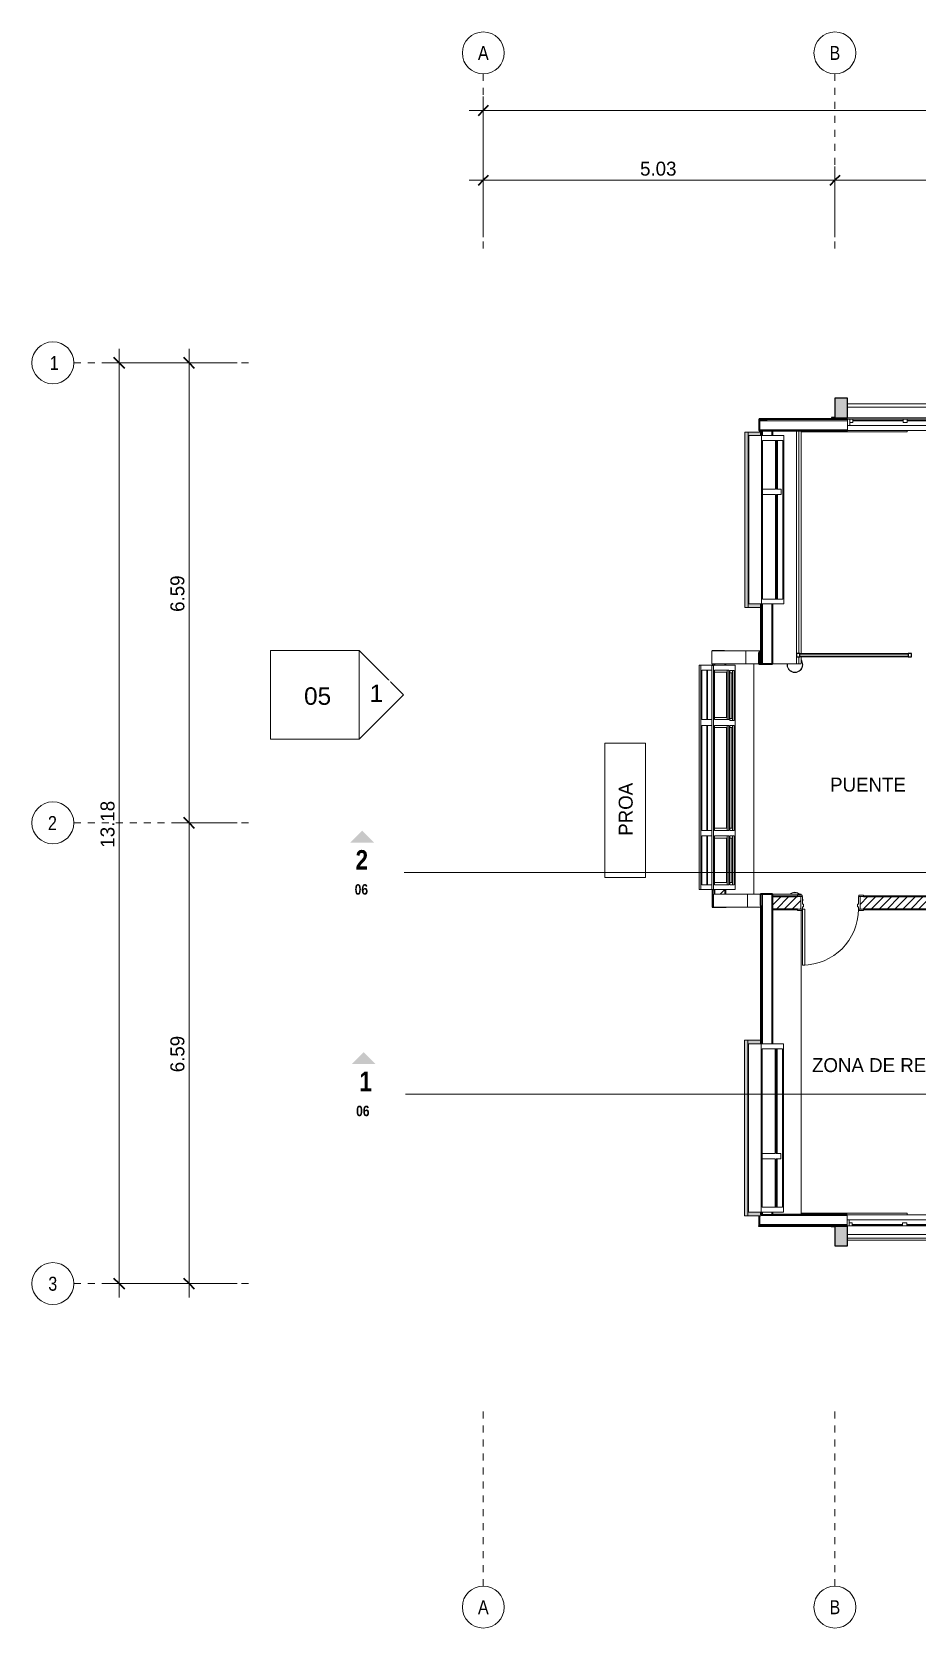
# Model space of a CAD drawing. Header units: metres. Extents: x -3 to 175, y -5 to 18.
# Drawn here: x 138.47 to 151.13, y -4.88 to 17.96 of the extents above; entities that cross this region are included whole.
import ezdxf

# ---------------------------------------------------------------- set-up
doc = ezdxf.new("R2010")
doc.units = ezdxf.units.M
doc.linetypes.add('Grid Line', pattern=[0.022225, 0.0127, -0.003175, 0.003175, -0.003175])
for name, color, linetype, lineweight in [('A-ANNO-DIMS', 7, 'Continuous', 9), ('A-ANNO-DIMS-100', 7, 'Continuous', 9), ('A-DOOR', 7, 'Continuous', 9), ('A-DOOR-FRAM', 7, 'Continuous', 18), ('A-FLOR-HRAL', 7, 'Continuous', 9), ('A-GENM', 7, 'Continuous', 9), ('A-GLAZ', 7, 'Continuous', 9), ('A-GLAZ-CURT', 7, 'Continuous', 9), ('A-GLAZ-CWMG', 7, 'Continuous', 9), ('A-WALL', 7, 'Continuous', 9), ('A-WALL-PATT', 7, 'Continuous', 35), ('G-ANNO-SYMB', 7, 'Continuous', 9), ('G-ANNO-TEXT', 7, 'Continuous', 9), ('I-WALL', 7, 'Continuous', 9), ('S-COLS', 7, 'Continuous', 9), ('S-GRID', 7, 'Continuous', 9), ('S-GRID-IDEN', 7, 'Continuous', 9)]:
    doc.layers.add(name, color=color, linetype=linetype, lineweight=lineweight)
doc.styles.add('Arial', font='arial.ttf', dxfattribs={"height": 0.25})
doc.styles.add('Century Gothic_1', font='GOTHIC.TTF', dxfattribs={"height": 0.2})
doc.styles.add('Manrope', font='Manrope-Regular.ttf', dxfattribs={"height": 0.2})
doc.styles.add('Saira Condensed', font='SairaCondensed-Regular.ttf', dxfattribs={"height": 0.2})
doc.styles.add('Saira Condensed_B', font='', dxfattribs={"height": 0.15})
doc.styles.add('Saira Condensed_B_1', font='', dxfattribs={"height": 0.28})
doc.styles.get('Saira Condensed_B').set_extended_font_data('Saira Condensed', bold=True)
doc.styles.get('Saira Condensed_B_1').set_extended_font_data('Saira Condensed', bold=True)
doc.dimstyles.new('FCA_N_Cotas_E100', dxfattribs={"dimscale": 0.3048, "dimtxt": 0.208834, "dimasz": 0.492126, "dimexe": 0.656168, "dimexo": 0.656168, "dimgap": 0.032808, "dimtad": 1, "dimrnd": 0.01, "dimzin": 0, "dimdsep": 46, "dimtxsty": 'Century Gothic_1', "dimblk1": 'OBLIQUE', "dimblk2": 'OBLIQUE', "dimsah": 1, "dimcen": 0.09, "dimdle": 0.656168, "dimazin": 2, "dimtfac": 1, "dimtdec": 4, "dimtix": 1, "dimtmove": 0, "dimatfit": 3, "dimfxl": 1, "dimtvp": 1, "dimtolj": 1, "dimtzin": 0, "dimarcsym": 2})
pattern_1 = [(45, (150.84138, 0), (-0.1697056, 0.1697056), [])]

# ---------------------------------------------------------------- blocks, each defined once
blk = doc.blocks.new('M_Corniza Generica - Blanco-2485554-N-Hab-02')
at = {"layer": 'A-GENM', "true_color": 0xc0c0c0}
blk.add_hatch(color=9, dxfattribs=at).paths.add_polyline_path([(-1.968, 12.258), (-1.968, 12.418), (-1.973, 12.418), (-1.973, 12.258)])
at = {"layer": 'A-GENM', "lineweight": 25}
for p, q in [((-1.968, 12.418), (-1.973, 12.418)), ((-1.973, 12.418), (-1.973, 12.258)), ((-1.968, 12.258), (-1.968, 12.418)), ((-1.973, 12.258), (-1.968, 12.258))]:
    blk.add_line(p, q, dxfattribs=at)
at = {"layer": 'A-GENM'}
blk.add_line((-1.941, 12.258), (-1.968, 12.258), dxfattribs=at)
blk = doc.blocks.new('M_Corniza Generica - Blanco-2485529-N-Hab-02')
at = {"layer": 'A-GENM', "true_color": 0xc0c0c0}
blk.add_hatch(color=9, dxfattribs=at).paths.add_polyline_path([(-1.85, 12.418), (-1.85, 12.423), (-1.973, 12.423), (-1.973, 12.418)])
at = {"layer": 'A-GENM', "lineweight": 25}
for p, q in [((-1.973, 12.423), (-1.973, 12.418)), ((-1.85, 12.423), (-1.973, 12.423)), ((-1.973, 12.418), (-1.85, 12.418)), ((-1.85, 12.418), (-1.85, 12.423))]:
    blk.add_line(p, q, dxfattribs=at)
at = {"layer": 'A-GENM'}
for p, q in [((-0.707, 12.423), (-1.85, 12.423)), ((-0.707, 12.419), (-0.707, 12.423))]:
    blk.add_line(p, q, dxfattribs=at)
blk = doc.blocks.new('M_Window-Double-Hung-Double - 1650 x 2250-2534712-N-Hab-02')
at = {"layer": 'A-GLAZ'}
for p, q in [((-0.825, 0.08), (0.825, 0.08)), ((0.793, 0.009), (-0.793, 0.009)), ((0.825, -0.08), (-0.825, -0.08)), ((-0.749, -0.08), (-0.03, -0.08)), ((0.03, -0.08), (0.749, -0.08))]:
    blk.add_line(p, q, dxfattribs=at)
at = {"layer": 'A-GLAZ', "lineweight": 18}
for p, q in [((-0.825, -0.08), (-0.825, 0.08)), ((-0.825, 0.009), (-0.793, 0.009)), ((-0.793, -0.08), (-0.793, 0.009)), ((0.793, 0.009), (0.825, 0.009)), ((0.793, -0.08), (0.793, 0.009)), ((0.825, 0.08), (0.825, -0.08)), ((-0.825, -0.08), (-0.749, -0.08)), ((-0.793, -0.036), (-0.749, -0.036)), ((-0.749, -0.08), (-0.749, -0.036)), ((0.03, -0.036), (-0.03, -0.036)), ((-0.03, -0.036), (-0.03, -0.08)), ((-0.03, -0.08), (0.03, -0.08)), ((0.03, -0.08), (0.03, -0.036)), ((0.749, -0.08), (0.749, -0.036)), ((0.793, -0.036), (0.749, -0.036)), ((0.749, -0.08), (0.825, -0.08))]:
    blk.add_line(p, q, dxfattribs=at)
at = {"layer": 'A-GLAZ', "lineweight": 25}
for p, q in [((-0.749, -0.058), (-0.03, -0.058)), ((0.03, -0.058), (0.749, -0.058))]:
    blk.add_line(p, q, dxfattribs=at)
blk = doc.blocks.new('M_Ventana Sala operaciones - M_Ventana Sala operaciones-2561973-N-Hab-02')
at = {"layer": 'A-GLAZ'}
for p, q in [((-2.827, 5.687), (-2.827, 8.9)), ((-2.802, 8.9), (-2.827, 8.9)), ((-2.646, 8.9), (-2.802, 8.9)), ((-2.802, 8.9), (-2.802, 5.687)), ((-2.787, 8.123), (-2.787, 8.83)), ((-2.787, 8.83), (-2.646, 8.83)), ((-2.787, 8.123), (-2.787, 8.83)), ((-2.714, 8.123), (-2.714, 8.83)), ((-2.704, 8.83), (-2.714, 8.83)), ((-2.704, 8.83), (-2.704, 8.123)), ((-2.646, 5.687), (-2.646, 8.9)), ((-2.622, 8.9), (-2.646, 8.9)), ((-2.311, 8.9), (-2.622, 8.9)), ((-2.622, 8.9), (-2.622, 5.687)), ((-2.606, 8.83), (-2.401, 8.83)), ((-2.606, 8.123), (-2.606, 8.83)), ((-2.432, 8.8), (-2.606, 8.8)), ((-2.432, 8.153), (-2.432, 8.8)), ((-2.426, 8.123), (-2.426, 8.83)), ((-2.426, 8.83), (-2.426, 8.123)), ((-2.401, 8.83), (-2.401, 8.123)), ((-2.386, 8.108), (-2.386, 8.822)), ((-2.386, 8.822), (-2.326, 8.822)), ((-2.357, 8.792), (-2.386, 8.792)), ((-2.357, 8.138), (-2.357, 8.792)), ((-2.35, 8.108), (-2.35, 8.822)), ((-2.35, 8.822), (-2.35, 8.108)), ((-2.326, 8.822), (-2.326, 8.108)), ((-2.311, 5.687), (-2.311, 8.9)), ((-2.646, 8.123), (-2.787, 8.123)), ((-2.787, 6.535), (-2.787, 8.038)), ((-2.787, 8.038), (-2.646, 8.038)), ((-2.787, 8.038), (-2.787, 6.535)), ((-2.714, 8.123), (-2.704, 8.123)), ((-2.714, 6.535), (-2.714, 8.038)), ((-2.704, 8.038), (-2.714, 8.038)), ((-2.704, 8.038), (-2.704, 6.535)), ((-2.432, 8.008), (-2.607, 8.008)), ((-2.606, 8.153), (-2.432, 8.153)), ((-2.401, 8.123), (-2.606, 8.123)), ((-2.606, 6.535), (-2.606, 8.038)), ((-2.606, 8.038), (-2.401, 8.038)), ((-2.432, 6.565), (-2.432, 8.008)), ((-2.426, 6.535), (-2.426, 8.038)), ((-2.426, 8.038), (-2.426, 6.535)), ((-2.401, 8.038), (-2.401, 6.535)), ((-2.386, 8.138), (-2.357, 8.138)), ((-2.326, 8.108), (-2.386, 8.108)), ((-2.386, 6.535), (-2.386, 8.038)), ((-2.386, 8.038), (-2.326, 8.038)), ((-2.357, 8.008), (-2.386, 8.008)), ((-2.357, 6.565), (-2.357, 8.008)), ((-2.35, 6.535), (-2.35, 8.038)), ((-2.35, 8.038), (-2.35, 6.535)), ((-2.326, 8.038), (-2.326, 6.535)), ((-2.646, 6.535), (-2.787, 6.535)), ((-2.787, 5.757), (-2.787, 6.455)), ((-2.787, 6.455), (-2.646, 6.455)), ((-2.787, 6.455), (-2.787, 5.757)), ((-2.714, 6.535), (-2.704, 6.535)), ((-2.714, 5.757), (-2.714, 6.455)), ((-2.704, 6.455), (-2.714, 6.455)), ((-2.704, 6.455), (-2.704, 5.757)), ((-2.606, 6.565), (-2.432, 6.565)), ((-2.401, 6.535), (-2.606, 6.535)), ((-2.606, 5.757), (-2.606, 6.455)), ((-2.606, 6.455), (-2.401, 6.455)), ((-2.432, 6.425), (-2.606, 6.425)), ((-2.432, 5.787), (-2.432, 6.425)), ((-2.426, 5.757), (-2.426, 6.455)), ((-2.426, 6.455), (-2.426, 5.757)), ((-2.401, 6.455), (-2.401, 5.757)), ((-2.386, 6.565), (-2.357, 6.565)), ((-2.326, 6.535), (-2.386, 6.535)), ((-2.386, 5.757), (-2.386, 6.455)), ((-2.386, 6.455), (-2.326, 6.455)), ((-2.357, 6.425), (-2.386, 6.425)), ((-2.357, 5.787), (-2.357, 6.425)), ((-2.35, 5.757), (-2.35, 6.455)), ((-2.35, 6.455), (-2.35, 5.757)), ((-2.326, 6.455), (-2.326, 5.757)), ((-2.646, 5.757), (-2.787, 5.757)), ((-2.714, 5.757), (-2.704, 5.757)), ((-2.606, 5.787), (-2.432, 5.787)), ((-2.401, 5.757), (-2.606, 5.757)), ((-2.386, 5.787), (-2.357, 5.787)), ((-2.326, 5.757), (-2.386, 5.757)), ((-2.827, 5.687), (-2.802, 5.687)), ((-2.802, 5.687), (-2.646, 5.687)), ((-2.646, 5.687), (-2.622, 5.687)), ((-2.622, 5.687), (-2.311, 5.687))]:
    blk.add_line(p, q, dxfattribs=at)
blk = doc.blocks.new('M_Ventana lateral sala operaciones - M_Ventana lateral sala operaciones-2564582-N-Hab-02')
at = {"layer": 'A-GLAZ'}
for p, q in [((-2.644, 8.92), (-2.644, 9.105)), ((-2.156, 9.105), (-2.644, 9.105)), ((-2.156, 8.92), (-2.644, 8.92)), ((-2.156, 9.105), (-2.156, 8.92)), ((-1.941, 9.105), (-2.156, 9.105)), ((-2.156, 8.92), (-1.97, 8.92))]:
    blk.add_line(p, q, dxfattribs=at)
blk = doc.blocks.new('M_Ventana lateral sala operaciones - M_Ventana lateral sala operaciones-2565318-N-Hab-02')
at = {"layer": 'A-GLAZ'}
for p, q in [((-2.621, 5.436), (-2.621, 5.621)), ((-2.621, 5.621), (-2.133, 5.621)), ((-1.949, 5.621), (-2.133, 5.621)), ((-2.133, 5.621), (-2.133, 5.436)), ((-2.621, 5.436), (-2.133, 5.436)), ((-2.133, 5.436), (-1.941, 5.436))]:
    blk.add_line(p, q, dxfattribs=at)
blk = doc.blocks.new('M_Ventana Fachada ponton - M_Ventana Fachada ponton-2570499-N-Hab-02')
at = {"layer": 'A-GLAZ', "true_color": 0x474958}
for points in [[(-2.124, 9.726), (-2.124, 12.236), (-2.173, 12.236), (-2.173, 9.726)], [(-2.113, 9.726), (-1.941, 9.726), (-1.941, 9.776), (-2.113, 9.776), (-2.113, 12.186), (-1.941, 12.186), (-1.941, 12.236), (-2.124, 12.236), (-2.124, 9.726)]]:
    blk.add_hatch(color=251, dxfattribs=at).paths.add_polyline_path(points)
at = {"layer": 'A-GLAZ'}
for p, q in [((-2.173, 12.236), (-2.124, 12.236)), ((-2.173, 12.236), (-2.173, 9.726)), ((-2.124, 12.236), (-1.941, 12.236)), ((-2.124, 9.726), (-2.124, 12.236)), ((-2.113, 12.186), (-1.933, 12.186)), ((-2.113, 12.186), (-2.113, 9.776)), ((-1.933, 12.186), (-1.612, 12.186)), ((-1.933, 12.186), (-1.933, 9.776)), ((-1.917, 12.116), (-1.917, 9.846)), ((-1.628, 12.116), (-1.917, 12.116)), ((-1.732, 12.116), (-1.732, 11.42)), ((-1.717, 11.42), (-1.717, 12.116)), ((-1.706, 11.42), (-1.706, 12.116)), ((-1.628, 9.846), (-1.628, 12.116)), ((-1.612, 12.186), (-1.612, 9.776)), ((-1.732, 11.42), (-1.917, 11.42)), ((-1.917, 11.344), (-1.732, 11.344)), ((-1.732, 11.344), (-1.732, 9.846)), ((-1.652, 11.42), (-1.717, 11.42)), ((-1.717, 9.846), (-1.717, 11.344)), ((-1.717, 11.344), (-1.652, 11.344)), ((-1.706, 9.846), (-1.706, 11.344)), ((-1.652, 11.344), (-1.652, 11.42)), ((-1.917, 9.846), (-1.628, 9.846)), ((-2.124, 9.726), (-2.173, 9.726)), ((-1.941, 9.726), (-2.124, 9.726)), ((-1.933, 9.776), (-2.113, 9.776)), ((-1.612, 9.776), (-1.933, 9.776))]:
    blk.add_line(p, q, dxfattribs=at)
blk = doc.blocks.new('M_Ventana Fachada ponton - M_Ventana Fachada ponton-2570500-N-Hab-02')
at = {"layer": 'A-GLAZ', "true_color": 0x474958}
for points in [[(-2.129, 1.02), (-2.129, 3.53), (-2.177, 3.53), (-2.177, 1.02)], [(-2.118, 1.02), (-1.941, 1.02), (-1.941, 1.07), (-2.118, 1.07), (-2.118, 3.48), (-1.941, 3.48), (-1.941, 3.53), (-2.129, 3.53), (-2.129, 1.02)]]:
    blk.add_hatch(color=251, dxfattribs=at).paths.add_polyline_path(points)
at = {"layer": 'A-GLAZ'}
for p, q in [((-2.177, 3.53), (-2.129, 3.53)), ((-2.177, 3.53), (-2.177, 1.02)), ((-2.129, 3.53), (-1.941, 3.53)), ((-2.129, 1.02), (-2.129, 3.53)), ((-2.118, 3.48), (-1.937, 3.48)), ((-2.118, 3.48), (-2.118, 1.07)), ((-1.937, 3.48), (-1.617, 3.48)), ((-1.937, 3.48), (-1.937, 1.07)), ((-1.617, 3.48), (-1.617, 1.07)), ((-1.922, 3.41), (-1.922, 1.14)), ((-1.632, 3.41), (-1.922, 3.41)), ((-1.737, 3.41), (-1.737, 1.912)), ((-1.721, 1.912), (-1.721, 3.41)), ((-1.71, 1.912), (-1.71, 3.41)), ((-1.632, 1.14), (-1.632, 3.41)), ((-1.737, 1.912), (-1.922, 1.912)), ((-1.922, 1.836), (-1.737, 1.836)), ((-1.737, 1.836), (-1.737, 1.14)), ((-1.657, 1.912), (-1.721, 1.912)), ((-1.721, 1.14), (-1.721, 1.836)), ((-1.721, 1.836), (-1.657, 1.836)), ((-1.71, 1.14), (-1.71, 1.836)), ((-1.657, 1.836), (-1.657, 1.912)), ((-2.129, 1.02), (-2.177, 1.02)), ((-1.941, 1.02), (-2.129, 1.02)), ((-1.937, 1.07), (-2.118, 1.07)), ((-1.617, 1.07), (-1.937, 1.07)), ((-1.922, 1.14), (-1.632, 1.14))]:
    blk.add_line(p, q, dxfattribs=at)
blk = doc.blocks.new('CHS-Circular Hollow Section-Column - 225 mm-2571516-N-Hab-02')
at = {"layer": 'S-COLS'}
for radius, start, end in [(0.112, 173.5037, 180), (0.112, 180, 0), (0.108, 173.2015, 180), (0.108, 180, 0), (0.112, 0, 38.2852), (0.108, 0, 34.9564)]:
    blk.add_arc((0, 0), radius, start, end, dxfattribs=at)
blk = doc.blocks.new('CHS-Circular Hollow Section-Column - 225 mm-V228-N-Hab-02')
at = {"layer": 'S-COLS'}
for radius, start, end in [(0.112, 48.0587, 131.9413), (0.107, 50.844, 129.156), (0.112, 0, 11.4988), (0.112, 348.5012, 0)]:
    blk.add_arc((0, 0), radius, start, end, dxfattribs=at)
blk = doc.blocks.new('M_Marco Ventanas Fachada Ext-2 - M_Marco Ventanas Fachada Ext-2-2579068-N-Hab-02')
at = {"layer": 'A-GENM', "true_color": 0xc0c0c0}
h = blk.add_hatch(color=9, dxfattribs=at)
h.paths.add_polyline_path([(0.949, 12.439), (1.129, 12.439), (1.129, 12.724), (0.949, 12.724), (0.949, 12.483)])
h.paths.add_polyline_path([(-0.701, 12.439), (-0.701, 12.724), (-0.881, 12.724), (-0.881, 12.439)])
h = blk.add_hatch(color=9, dxfattribs=at)
h.paths.add_polyline_path([(1.179, 12.439), (1.179, 12.447), (1.129, 12.447), (1.129, 12.439)])
h.paths.add_polyline_path([(-0.931, 12.439), (-0.881, 12.439), (-0.881, 12.447), (-0.931, 12.447)])
at = {"layer": 'A-GENM', "lineweight": 25}
for p, q in [((-0.881, 12.724), (-0.881, 12.439)), ((-0.701, 12.724), (-0.881, 12.724)), ((-0.701, 12.439), (-0.701, 12.724)), ((0.949, 12.724), (0.949, 12.439)), ((1.129, 12.724), (0.949, 12.724)), ((1.129, 12.439), (1.129, 12.724)), ((-0.881, 12.447), (-0.931, 12.447)), ((-0.931, 12.447), (-0.931, 12.439)), ((-0.931, 12.439), (-0.881, 12.439)), ((-0.881, 12.439), (-0.881, 12.447)), ((-0.881, 12.439), (-0.701, 12.439)), ((0.949, 12.439), (1.129, 12.439)), ((1.179, 12.447), (1.129, 12.447)), ((1.129, 12.447), (1.129, 12.439)), ((1.129, 12.439), (1.179, 12.439)), ((1.179, 12.439), (1.179, 12.447))]:
    blk.add_line(p, q, dxfattribs=at)
at = {"layer": 'A-GENM'}
for p, q in [((0.949, 12.643), (-0.701, 12.643)), ((-0.701, 12.439), (0.949, 12.439))]:
    blk.add_line(p, q, dxfattribs=at)
blk = doc.blocks.new('Railing - Railing-2581177-N-Hab-02')
at = {"layer": 'A-FLOR-HRAL'}
for p, q in [((-0.881, 12.641), (-0.881, 12.591)), ((0.949, 12.641), (-0.701, 12.641)), ((-0.701, 12.591), (0.949, 12.591))]:
    blk.add_line(p, q, dxfattribs=at)
blk = doc.blocks.new('M_Marco Ventanas Fachada Ext-2 - M_Marco Ventanas Fachada Ext-2-V230-N-Hab-02')
at = {"layer": 'A-GENM', "true_color": 0xc0c0c0}
h = blk.add_hatch(color=9, dxfattribs=at)
h.paths.add_polyline_path([(1.176, 0.866), (1.176, 0.874), (1.126, 0.874), (1.126, 0.866)])
h.paths.add_polyline_path([(-0.934, 0.866), (-0.884, 0.866), (-0.884, 0.874), (-0.934, 0.874)])
h = blk.add_hatch(color=9, dxfattribs=at)
h.paths.add_polyline_path([(1.126, 0.59), (1.126, 0.874), (0.946, 0.874), (0.946, 0.59), (1.041, 0.59)])
h.paths.add_polyline_path([(-0.884, 0.59), (-0.704, 0.59), (-0.704, 0.874), (-0.884, 0.874), (-0.884, 0.603)])
at = {"layer": 'A-GENM', "lineweight": 25}
for p, q in [((-0.884, 0.874), (-0.934, 0.874)), ((-0.934, 0.874), (-0.934, 0.866)), ((-0.934, 0.866), (-0.884, 0.866)), ((-0.884, 0.866), (-0.884, 0.874)), ((-0.709, 0.874), (-0.884, 0.874)), ((-0.884, 0.874), (-0.884, 0.59)), ((-0.704, 0.59), (-0.704, 0.874)), ((1.126, 0.874), (0.946, 0.874)), ((0.946, 0.874), (0.946, 0.59)), ((1.176, 0.874), (1.126, 0.874)), ((1.126, 0.874), (1.126, 0.866)), ((1.126, 0.59), (1.126, 0.874)), ((1.126, 0.866), (1.176, 0.866)), ((1.176, 0.866), (1.176, 0.874)), ((-0.884, 0.59), (-0.704, 0.59)), ((0.946, 0.59), (1.126, 0.59))]:
    blk.add_line(p, q, dxfattribs=at)
at = {"layer": 'A-GENM'}
blk.add_line((-0.704, 0.669), (0.946, 0.669), dxfattribs=at)
blk = doc.blocks.new('Railing - Railing-2819722-N-Hab-02')
at = {"layer": 'A-FLOR-HRAL'}
for p, q in [((0.946, 0.75), (-0.704, 0.75)), ((-0.704, 0.7), (0.946, 0.7))]:
    blk.add_line(p, q, dxfattribs=at)
blk = doc.blocks.new('M_Door-Interior-Single-Flush_Panel-Wood - 800 x 2100mm-3161381-N-Hab-02')
at = {"layer": 'A-DOOR', "lineweight": 18}
for p, q in [((0.4, 0.886825), (0.365, 0.886825)), ((0.365, 0.886825), (0.365, 0.086825)), ((0.4, 0.086825), (0.4, 0.886825)), ((0.365, 0.086825), (0.4, 0.086825))]:
    blk.add_line(p, q, dxfattribs=at)
at = {"layer": 'A-DOOR'}
for p, q in [((-0.40635, 0.106825), (-0.47135, 0.106825)), ((-0.47135, 0.106825), (-0.47135, 0.086825)), ((-0.47135, 0.086825), (-0.40635, 0.086825)), ((-0.40635, 0.086825), (-0.40635, 0.106825)), ((0.47135, 0.106825), (0.40635, 0.106825)), ((0.40635, 0.106825), (0.40635, 0.086825)), ((0.40635, 0.086825), (0.47135, 0.086825)), ((0.47135, 0.086825), (0.47135, 0.106825)), ((-0.40635, -0.093175), (-0.47135, -0.093175)), ((-0.47135, -0.093175), (-0.47135, -0.113175)), ((-0.47135, -0.113175), (-0.40635, -0.113175)), ((-0.40635, -0.113175), (-0.40635, -0.093175)), ((0.47135, -0.093175), (0.40635, -0.093175)), ((0.40635, -0.093175), (0.40635, -0.113175)), ((0.40635, -0.113175), (0.47135, -0.113175)), ((0.47135, -0.113175), (0.47135, -0.093175))]:
    blk.add_line(p, q, dxfattribs=at)
blk.add_arc((0.4, 0.086825), 0.8, 90, 180, dxfattribs=at)
at = {"layer": 'A-DOOR-FRAM'}
for p, q in [((-0.425, 0.086825), (-0.425, -0.093175)), ((-0.4, 0.086825), (-0.40635, 0.086825)), ((-0.4, 0.051825), (-0.4, 0.086825)), ((-0.3873, 0.051825), (-0.4, 0.051825)), ((-0.4, -0.093175), (-0.4, 0.0169)), ((-0.4, 0.0169), (-0.3873, 0.0169)), ((-0.3873, 0.0169), (-0.3873, 0.051825)), ((0.4, 0.051825), (0.3873, 0.051825)), ((0.3873, 0.051825), (0.3873, 0.0169)), ((0.3873, 0.0169), (0.4, 0.0169)), ((0.4, 0.086825), (0.4, 0.051825)), ((0.40635, 0.086825), (0.4, 0.086825)), ((0.4, 0.0169), (0.4, -0.093175)), ((0.425, -0.093175), (0.425, 0.086825)), ((-0.40635, -0.093175), (-0.4, -0.093175)), ((0.4, -0.093175), (0.40635, -0.093175))]:
    blk.add_line(p, q, dxfattribs=at)
blk = doc.blocks.new('System Panel - Glazed-3161357-N-Hab-02')
at = {"layer": 'A-GLAZ-CURT', "lineweight": 18}
for p, q in [((0.7745, 0.0125), (-0.7745, 0.0125)), ((-0.7745, 0.0125), (-0.7745, -0.0125)), ((0.7745, -0.0125), (0.7745, 0.0125)), ((-0.7745, -0.0125), (0.7745, -0.0125))]:
    blk.add_line(p, q, dxfattribs=at)
blk = doc.blocks.new('Rectangular Mullion - 30 x 30 mm-3161354-N-Hab-02')
at = {"layer": 'A-GLAZ-CWMG'}
for p, q in [((-1.383, 9.068), (0.166, 9.068)), ((-1.383, 9.018), (0.166, 9.018))]:
    blk.add_line(p, q, dxfattribs=at)
blk = doc.blocks.new('Rectangular Mullion - 30 x 30 mm-3161358-N-Hab-02')
at = {"layer": 'A-GLAZ-CWMG', "lineweight": 25}
for p, q in [((-0.05, 0.025), (0, 0.025)), ((-0.05, -0.025), (-0.05, 0.025)), ((0, 0.025), (0, -0.025)), ((0, -0.025), (-0.05, -0.025))]:
    blk.add_line(p, q, dxfattribs=at)
blk = doc.blocks.new('Rectangular Mullion - 30 x 30 mm-3161359-N-Hab-02')
at = {"layer": 'A-GLAZ-CWMG', "lineweight": 25}
for p, q in [((0, 0.025), (-0.05, 0.025)), ((-0.05, 0.025), (-0.05, -0.025)), ((0, -0.025), (0, 0.025)), ((-0.05, -0.025), (0, -0.025))]:
    blk.add_line(p, q, dxfattribs=at)
blk = doc.blocks.new('Grid - 3mm-1144979-N-Hab-02')
at = {"layer": 'S-GRID-IDEN', "color": 253, "true_color": 0xaaaaaa}
blk.add_circle((0, 0), 0.003, dxfattribs=at)
blk = doc.blocks.new('DIMBLOCK25-N-Hab-02')
at = {"layer": 'A-ANNO-DIMS-100'}
for p, q in [((144.926, 15.84), (144.926, 16.04)), ((149.959, 15.84), (149.959, 16.04)), ((144.726, 15.84), (149.959, 15.84)), ((144.926, 15.84), (144.926, 15.024)), ((149.959, 15.84), (149.959, 15.024))]:
    blk.add_line(p, q, dxfattribs=at)
at = {"layer": 'A-ANNO-DIMS-100', "lineweight": 35}
for p, q in [((144.926, 15.84), (144.851, 15.765)), ((144.926, 15.84), (145.001, 15.915)), ((149.959, 15.84), (149.884, 15.765)), ((149.959, 15.84), (150.034, 15.915))]:
    blk.add_line(p, q, dxfattribs=at)
at = {"layer": 'A-ANNO-DIMS-100', "color": 0, "insert": (147.17, 16.107), "char_height": 0.2, "width": 0.65236, "attachment_point": 1, "line_spacing_factor": 0.984502, "style": 'Century Gothic_1'}
blk.add_mtext('5.03', dxfattribs=at)
blk = doc.blocks.new('_Oblique')
at = {"color": 0, "linetype": 'ByBlock', "lineweight": -2}
blk.add_line((-0.5, -0.5), (0.5, 0.5), dxfattribs=at)
blk = doc.blocks.new('DIMBLOCK26-N-Hab-02')
at = {"layer": 'A-ANNO-DIMS-100'}
for p, q in [((149.959, 15.84), (149.959, 16.04)), ((156.857, 15.84), (156.857, 16.04)), ((149.959, 15.84), (156.857, 15.84)), ((149.959, 15.84), (149.959, 15.024)), ((156.857, 15.84), (156.857, 15.024))]:
    blk.add_line(p, q, dxfattribs=at)
at = {"layer": 'A-ANNO-DIMS-100', "lineweight": 35}
for p, q in [((149.959, 15.84), (149.884, 15.765)), ((149.959, 15.84), (150.034, 15.915)), ((156.857, 15.84), (156.782, 15.765)), ((156.857, 15.84), (156.932, 15.915))]:
    blk.add_line(p, q, dxfattribs=at)
at = {"layer": 'A-ANNO-DIMS-100', "color": 0, "insert": (153.136, 16.107), "char_height": 0.2, "width": 0.65236, "attachment_point": 1, "line_spacing_factor": 0.984502, "style": 'Century Gothic_1'}
blk.add_mtext('6.90', dxfattribs=at)
blk = doc.blocks.new('DIMBLOCK29-N-Hab-02')
at = {"layer": 'A-ANNO-DIMS-100'}
for p, q in [((140.714, 6.643), (140.514, 6.643)), ((140.714, -0.152), (140.714, 6.643)), ((140.714, 6.643), (141.405, 6.643)), ((140.714, 0.048), (140.514, 0.048)), ((140.714, 0.048), (141.405, 0.048))]:
    blk.add_line(p, q, dxfattribs=at)
at = {"layer": 'A-ANNO-DIMS-100', "lineweight": 35}
for p, q in [((140.714, 6.643), (140.639, 6.718)), ((140.714, 6.643), (140.789, 6.568)), ((140.714, 0.048), (140.639, 0.123)), ((140.714, 0.048), (140.789, -0.027))]:
    blk.add_line(p, q, dxfattribs=at)
at = {"layer": 'A-ANNO-DIMS-100', "color": 0, "insert": (140.447, 3.073), "char_height": 0.2, "width": 0.65236, "attachment_point": 1, "rotation": 90, "line_spacing_factor": 0.984502, "style": 'Century Gothic_1'}
blk.add_mtext('6.59', dxfattribs=at)
blk = doc.blocks.new('DIMBLOCK30-N-Hab-02')
at = {"layer": 'A-ANNO-DIMS-100', "lineweight": 35}
for p, q in [((140.714, 13.228), (140.639, 13.303)), ((140.714, 13.228), (140.789, 13.153)), ((140.714, 6.643), (140.639, 6.718)), ((140.714, 6.643), (140.789, 6.568))]:
    blk.add_line(p, q, dxfattribs=at)
at = {"layer": 'A-ANNO-DIMS-100'}
for p, q in [((140.714, 6.643), (140.714, 13.428)), ((140.714, 13.228), (140.514, 13.228)), ((140.714, 13.228), (141.405, 13.228)), ((140.714, 6.643), (140.514, 6.643)), ((140.714, 6.643), (141.405, 6.643))]:
    blk.add_line(p, q, dxfattribs=at)
at = {"layer": 'A-ANNO-DIMS-100', "color": 0, "insert": (140.447, 9.663), "char_height": 0.2, "width": 0.65236, "attachment_point": 1, "rotation": 90, "line_spacing_factor": 0.984502, "style": 'Century Gothic_1'}
blk.add_mtext('6.59', dxfattribs=at)
blk = doc.blocks.new('DIMBLOCK31-N-Hab-02')
at = {"layer": 'A-ANNO-DIMS-100'}
for p, q in [((144.926, 16.84), (144.926, 17.04)), ((168.749, 16.84), (168.749, 17.04)), ((144.726, 16.84), (168.949, 16.84)), ((144.926, 16.84), (144.926, 15.024)), ((168.749, 16.84), (168.749, 15.024))]:
    blk.add_line(p, q, dxfattribs=at)
at = {"layer": 'A-ANNO-DIMS-100', "lineweight": 35}
for p, q in [((144.926, 16.84), (145.001, 16.915)), ((168.749, 16.84), (168.824, 16.915)), ((144.926, 16.84), (144.851, 16.765)), ((168.749, 16.84), (168.674, 16.765))]:
    blk.add_line(p, q, dxfattribs=at)
at = {"layer": 'A-ANNO-DIMS-100', "color": 0, "insert": (156.488, 17.107), "char_height": 0.2, "width": 0.83931, "attachment_point": 1, "line_spacing_factor": 0.984502, "style": 'Century Gothic_1'}
blk.add_mtext('23.82', dxfattribs=at)
blk = doc.blocks.new('DIMBLOCK32-N-Hab-02')
at = {"layer": 'A-ANNO-DIMS-100', "lineweight": 35}
for p, q in [((139.714, 13.228), (139.639, 13.303)), ((139.714, 13.228), (139.789, 13.153)), ((139.714, 0.048), (139.639, 0.123)), ((139.714, 0.048), (139.789, -0.027))]:
    blk.add_line(p, q, dxfattribs=at)
at = {"layer": 'A-ANNO-DIMS-100'}
for p, q in [((139.714, 13.428), (139.714, -0.152)), ((139.714, 13.228), (139.514, 13.228)), ((139.714, 13.228), (141.405, 13.228)), ((139.714, 0.048), (139.514, 0.048)), ((139.714, 0.048), (141.405, 0.048))]:
    blk.add_line(p, q, dxfattribs=at)
at = {"layer": 'A-ANNO-DIMS-100', "color": 0, "insert": (139.447, 6.288), "char_height": 0.2, "width": 0.83931, "attachment_point": 1, "rotation": 90, "line_spacing_factor": 0.984502, "style": 'Century Gothic_1'}
blk.add_mtext('13.18', dxfattribs=at)
blk = doc.blocks.new('Section - Símbolo_Detalle_Plano-1146154-N-Hab-02')
at = {"layer": 'G-ANNO-SYMB', "true_color": 0x808080}
blk.add_hatch(color=8, dxfattribs=at).paths.add_polyline_path([(-0.0043, 0.0043), (-0.0077, 0.0043), (-0.006, 0.006)])
blk = doc.blocks.new('Elevation - Detail Number-1115207-N-Hab-02')
at = {"layer": 'G-ANNO-SYMB'}
for p, q in [((-0.00635, -0.00635), (-0.00635, 0.00635)), ((-0.00635, 0.00635), (0.00635, 0.00635)), ((0.00635, 0.00635), (0.00635, -0.00635)), ((0.00635, -0.00635), (-0.00635, -0.00635))]:
    blk.add_line(p, q, dxfattribs=at)
blk = doc.blocks.new('Elevation - Detail Number-1115155-N-Hab-02')
at = {"layer": 'G-ANNO-SYMB'}
for p, q in [((0, 0.00635), (-0.00635, 0)), ((0.00635, 0), (0, 0.00635)), ((-0.00635, 0), (0.00635, 0))]:
    blk.add_line(p, q, dxfattribs=at)

msp = doc.modelspace()

# ---------------------------------------------------------------- hatches: boundary and pattern name
at = {"layer": 'A-GENM', "true_color": 0xc0c0c0}
for points in [[(148.874, 0.874), (148.874, 1.02), (148.869, 1.02), (148.869, 0.874)], [(148.99, 0.869), (148.99, 0.874), (148.867, 0.874), (148.867, 0.869)]]:
    msp.add_hatch(color=9, dxfattribs=at).paths.add_polyline_path(points)
at = {"layer": 'A-WALL-PATT', "lineweight": 9}
h = msp.add_hatch(dxfattribs=at)
h.set_pattern_fill('FP_5', color=256, style=0, pattern_type=2)
h.set_pattern_definition(pattern_1)
h.paths.add_polyline_path([(148.266, 5.621), (148.384, 5.621), (148.384, 5.687), (148.24, 5.687), (148.24, 5.621)])
h.paths.add_polyline_path([(148.24, 8.9), (148.384, 8.9), (148.384, 8.92), (148.24, 8.92)])
h = msp.add_hatch(dxfattribs=at)
h.set_pattern_fill('FP_5', color=256, style=0, pattern_type=2)
h.set_pattern_definition(pattern_1)
h.paths.add_polyline_path([(148.871, 8.93), (148.9, 8.93), (148.9, 9.07), (148.881, 9.07), (148.881, 9), (148.871, 9), (148.871, 8.937)])
h = msp.add_hatch(dxfattribs=at)
h.set_pattern_fill('FP_5', color=256, style=0, pattern_type=2)
h.set_pattern_definition(pattern_1)
h.paths.add_polyline_path([(148.9, 5.541), (148.9, 5.611), (148.893, 5.611), (148.893, 5.541)])
h = msp.add_hatch(dxfattribs=at)
h.set_pattern_fill('FP_3', color=256, style=0, pattern_type=2)
h.set_pattern_definition([(45, (150.84138, 0), (-0.0565685, 0.0565685), [])])
h.paths.add_polyline_path([(152.714, 5.407), (153.158, 5.407), (153.158, 5.587), (150.32, 5.587), (150.32, 5.407), (152.534, 5.407)])
h.paths.add_polyline_path([(149.379, 5.407), (149.47, 5.407), (149.47, 5.587), (149.064, 5.587), (149.064, 5.407), (149.101, 5.407)])

# ---------------------------------------------------------------- linework, layer by layer
at = {"layer": 'A-GENM', "lineweight": 25}
for p, q in [((148.38, 9.105), (148.204, 9.105)), ((148.204, 8.92), (148.204, 8.901)), ((148.23, 8.901), (148.23, 8.92)), ((148.204, 8.901), (148.23, 8.901)), ((148.23, 5.686), (148.204, 5.686)), ((148.204, 5.686), (148.204, 5.459)), ((148.23, 5.621), (148.23, 5.686)), ((148.204, 5.459), (148.204, 5.436)), ((148.204, 5.436), (148.404, 5.436)), ((148.869, 1.02), (148.869, 0.874)), ((148.874, 0.874), (148.874, 1.02)), ((148.869, 0.874), (148.867, 0.874)), ((148.867, 0.874), (148.867, 0.869)), ((148.867, 0.869), (148.99, 0.869)), ((148.99, 0.874), (148.874, 0.874)), ((148.99, 0.869), (148.99, 0.874))]:
    msp.add_line(p, q, dxfattribs=at)
at = {"layer": 'A-GENM'}
for p, q in [((148.504, 9.105), (148.38, 9.105)), ((148.9, 9.105), (148.504, 9.105)), ((148.404, 5.436), (148.527, 5.436)), ((148.527, 5.436), (148.9, 5.436)), ((148.99, 0.869), (149.907, 0.869))]:
    msp.add_line(p, q, dxfattribs=at)
at = {"layer": 'A-WALL'}
for p, q in [((150.14, 12.399), (148.874, 12.399)), ((150.14, 12.269), (148.874, 12.269)), ((148.92, 12.259), (148.92, 12.186)), ((149.054, 12.259), (149.054, 12.186)), ((149.408, 9.068), (149.408, 12.259)), ((149.442, 12.259), (149.442, 9.068)), ((149.474, 9.068), (149.474, 12.259)), ((148.92, 9.776), (148.92, 8.92)), ((149.054, 9.776), (149.054, 8.92)), ((148.24, 8.92), (148.24, 8.9)), ((148.384, 8.92), (148.384, 8.9)), ((148.798, 5.621), (148.798, 8.92)), ((148.871, 9), (148.881, 9)), ((148.9, 8.93), (148.871, 8.93)), ((148.881, 9.07), (148.881, 9)), ((148.9, 9.07), (148.881, 9.07)), ((149.064, 8.92), (149.474, 8.92)), ((149.408, 8.92), (149.408, 9.018)), ((149.442, 9.018), (149.442, 8.92)), ((149.474, 8.92), (149.474, 9.018)), ((148.416, 8.83), (148.416, 8.123)), ((148.491, 8.822), (148.491, 8.108)), ((148.416, 8.038), (148.416, 6.535)), ((148.491, 8.038), (148.491, 6.535)), ((148.416, 6.455), (148.416, 5.757)), ((148.491, 6.455), (148.491, 5.757)), ((148.24, 5.687), (148.24, 5.621)), ((148.384, 5.687), (148.384, 5.621)), ((148.893, 5.611), (148.9, 5.611)), ((148.9, 5.541), (148.893, 5.541)), ((148.9, 5.461), (148.9, 5.621)), ((148.92, 5.621), (148.92, 3.48)), ((149.054, 5.621), (149.054, 3.48)), ((149.477, 5.621), (149.064, 5.621)), ((149.477, 5.607), (149.477, 5.621)), ((149.477, 1.034), (149.477, 5.387)), ((150.132, 1.024), (148.9, 1.024)), ((148.92, 1.07), (148.92, 1.034)), ((149.054, 1.07), (149.054, 1.034)), ((150.132, 0.894), (148.874, 0.894))]:
    msp.add_line(p, q, dxfattribs=at)
at = {"layer": 'A-WALL', "lineweight": 35}
for p, q in [((148.9, 12.259), (148.9, 12.186)), ((149.064, 12.186), (149.064, 12.259)), ((148.9, 9.776), (148.9, 8.92)), ((149.064, 8.92), (149.064, 9.776)), ((148.23, 8.92), (148.23, 8.9)), ((148.394, 8.9), (148.394, 8.92)), ((148.9, 9.08), (148.871, 9.08)), ((148.871, 9.08), (148.871, 8.92)), ((148.871, 8.92), (149.064, 8.92)), ((148.23, 5.687), (148.23, 5.621)), ((148.394, 5.621), (148.394, 5.687)), ((149.064, 5.621), (148.893, 5.621)), ((148.893, 5.621), (148.893, 5.461)), ((149.064, 3.48), (149.064, 5.621)), ((149.423, 5.587), (149.064, 5.587)), ((152.013, 5.587), (150.366, 5.587)), ((148.893, 5.461), (148.9, 5.461)), ((148.9, 5.461), (148.9, 3.48)), ((149.064, 5.407), (149.423, 5.407)), ((150.366, 5.407), (152.534, 5.407)), ((148.9, 1.07), (148.9, 1.034)), ((148.9, 1.034), (149.064, 1.034)), ((149.064, 1.034), (149.064, 1.07))]:
    msp.add_line(p, q, dxfattribs=at)
at = {"layer": 'G-ANNO-SYMB', "lineweight": 18}
for p, q in [((143.792, 5.93), (167.008, 5.93)), ((143.813, 2.759), (167.029, 2.759))]:
    msp.add_line(p, q, dxfattribs=at)
at = {"layer": 'G-ANNO-TEXT', "flags": 128}
msp.add_lwpolyline([(146.666, 5.861), (146.666, 7.784), (147.25, 7.784), (147.25, 5.861)], close=True, dxfattribs=at)
at = {"layer": 'I-WALL', "lineweight": 35}
for p, q in [((150.14, 12.419), (148.874, 12.419)), ((148.874, 12.419), (148.874, 12.259)), ((148.874, 12.259), (150.14, 12.259)), ((148.874, 1.02), (148.874, 0.874)), ((150.132, 1.034), (149.064, 1.034)), ((148.874, 0.874), (150.132, 0.874))]:
    msp.add_line(p, q, dxfattribs=at)
at = {"layer": 'I-WALL'}
for p, q in [((150.994, 12.239), (149.474, 12.239)), ((150.994, 12.259), (150.994, 12.239)), ((150.994, 1.034), (149.476, 1.034)), ((149.477, 1.054), (150.994, 1.054)), ((150.994, 1.034), (150.994, 1.054))]:
    msp.add_line(p, q, dxfattribs=at)
at = {"layer": 'S-GRID', "color": 254, "linetype": 'Grid Line', "true_color": 0xd4d4d4}
for p, q in [((144.926, 17.364), (144.926, 14.864)), ((149.959, 17.364), (149.959, 14.864)), ((139.065, 13.228), (141.565, 13.228)), ((139.065, 6.643), (141.565, 6.643)), ((141.565, 0.048), (139.065, 0.048)), ((144.926, -1.783), (144.926, -4.283)), ((149.959, -1.783), (149.959, -4.283))]:
    msp.add_line(p, q, dxfattribs=at)

# ---------------------------------------------------------------- block references
at = {"layer": 'A-DOOR', "rotation": 180}
msp.add_blockref('M_Door-Interior-Single-Flush_Panel-Wood - 800 x 2100mm-3161381-N-Hab-02', (149.895, 5.494), dxfattribs=at)
at = {"layer": 'A-FLOR-HRAL'}
for name in ['Railing - Railing-2581177-N-Hab-02', 'Railing - Railing-2819722-N-Hab-02']:
    msp.add_blockref(name, (150.841, 0), dxfattribs=at)
at = {"layer": 'A-GENM'}
for name in ['M_Marco Ventanas Fachada Ext-2 - M_Marco Ventanas Fachada Ext-2-2579068-N-Hab-02', 'M_Corniza Generica - Blanco-2485529-N-Hab-02', 'M_Corniza Generica - Blanco-2485554-N-Hab-02', 'M_Marco Ventanas Fachada Ext-2 - M_Marco Ventanas Fachada Ext-2-V230-N-Hab-02']:
    msp.add_blockref(name, (150.841, 0), dxfattribs=at)
at = {"layer": 'A-GLAZ', "rotation": 180}
msp.add_blockref('M_Window-Double-Hung-Double - 1650 x 2250-2534712-N-Hab-02', (150.965, 12.339), dxfattribs=at)
at = {"layer": 'A-GLAZ'}
for name, p in [('M_Ventana Fachada ponton - M_Ventana Fachada ponton-2570499-N-Hab-02', (150.841, 0)), ('M_Ventana lateral sala operaciones - M_Ventana lateral sala operaciones-2564582-N-Hab-02', (150.841, 0)), ('M_Ventana Sala operaciones - M_Ventana Sala operaciones-2561973-N-Hab-02', (150.841, 0)), ('M_Ventana lateral sala operaciones - M_Ventana lateral sala operaciones-2565318-N-Hab-02', (150.841, 0)), ('M_Ventana Fachada ponton - M_Ventana Fachada ponton-2570500-N-Hab-02', (150.841, 0)), ('M_Window-Double-Hung-Double - 1650 x 2250-2534712-N-Hab-02', (150.957, 0.954))]:
    msp.add_blockref(name, p, dxfattribs=at)
at = {"layer": 'A-GLAZ-CURT', "rotation": 180}
msp.add_blockref('System Panel - Glazed-3161357-N-Hab-02', (150.232, 9.043), dxfattribs=at)
at = {"layer": 'A-GLAZ-CWMG', "extrusion": (0, 0, -1)}
msp.add_blockref('Rectangular Mullion - 30 x 30 mm-3161358-N-Hab-02', (-149.408, 9.043), dxfattribs=at)
at = {"layer": 'A-GLAZ-CWMG'}
for name, p in [('Rectangular Mullion - 30 x 30 mm-3161354-N-Hab-02', (150.841, 0)), ('Rectangular Mullion - 30 x 30 mm-3161359-N-Hab-02', (151.057, 9.043))]:
    msp.add_blockref(name, p, dxfattribs=at)
at = {"layer": 'G-ANNO-SYMB', "xscale": 99.99999999999993, "yscale": 99.99999999999993, "zscale": 99.99999999999993}
msp.add_blockref('Elevation - Detail Number-1115207-N-Hab-02', (142.513, 8.477), dxfattribs=at)
at = {"layer": 'G-ANNO-SYMB', "extrusion": (0, 0, -1), "xscale": 99.99999999999993, "yscale": 99.99999999999993, "zscale": 99.99999999999993, "rotation": 90.00000000000038}
msp.add_blockref('Elevation - Detail Number-1115155-N-Hab-02', (-143.148, 8.477), dxfattribs=at)
at = {"layer": 'G-ANNO-SYMB', "color": 8, "lineweight": 18, "true_color": 0x808080, "xscale": 99.99999999999993, "yscale": 99.99999999999993, "zscale": 99.99999999999993}
for p in [(143.792, 5.93), (143.813, 2.759)]:
    msp.add_blockref('Section - Símbolo_Detalle_Plano-1146154-N-Hab-02', p, dxfattribs=at)
at = {"layer": 'S-COLS'}
for name, p in [('CHS-Circular Hollow Section-Column - 225 mm-2571516-N-Hab-02', (149.386, 8.907)), ('CHS-Circular Hollow Section-Column - 225 mm-V228-N-Hab-02', (149.386, 5.538))]:
    msp.add_blockref(name, p, dxfattribs=at)
at = {"layer": 'S-GRID-IDEN', "color": 253, "true_color": 0xaaaaaa, "xscale": 99.99999999999993, "yscale": 99.99999999999993, "zscale": 99.99999999999993}
for p, rotation in [((144.926, 17.664), 180), ((149.959, 17.664), 180), ((138.765, 13.228), 269.9999999999996), ((138.765, 6.643), 269.9999999999996), ((138.765, 0.048), 90), ((144.926, -4.583), 180), ((149.959, -4.583), 180)]:
    msp.add_blockref('Grid - 3mm-1144979-N-Hab-02', p, dxfattribs=dict(at, rotation=rotation))

# ---------------------------------------------------------------- texts
at = {"layer": 'G-ANNO-SYMB', "char_height": 0.28, "attachment_point": 1, "style": 'Saira Condensed_B_1'}
for s, insert, width in [('\\fSaira Condensed|b1|i0|c0|p2|;2', (143.098, 6.253), 0.22447), ('\\fSaira Condensed|b1|i0|c0|p2|;1', (143.152, 3.082), 0.1443)]:
    msp.add_mtext(s, dxfattribs=dict(at, insert=insert, width=width))
at = {"layer": 'G-ANNO-SYMB', "color": 8, "true_color": 0x808080, "char_height": 0.15, "width": 0.25654, "attachment_point": 1, "style": 'Saira Condensed_B', "bg_fill": 3, "box_fill_scale": 1.25, "bg_fill_color": 256, "bg_fill_true_color": 13158600, "bg_fill_transparency": 0}
for insert in [(143.085, 5.765), (143.106, 2.594)]:
    msp.add_mtext('06', dxfattribs=dict(at, insert=insert))
at = {"layer": 'G-ANNO-TEXT', "insert": (146.864, 6.458), "char_height": 0.2, "width": 0.88987, "attachment_point": 1, "rotation": 90, "style": 'Manrope'}
msp.add_mtext('PROA', dxfattribs=at)
at = {"layer": 'G-ANNO-TEXT', "char_height": 0.2, "attachment_point": 1, "style": 'Century Gothic_1'}
for s, insert, width in [('PUENTE', (149.89, 7.29), 1.19451), ('ZONA DE REUNIÓN', (149.631, 3.275), 3.10253)]:
    msp.add_mtext(s, dxfattribs=dict(at, insert=insert, width=width))
at = {"layer": 'S-GRID-IDEN', "color": 253, "true_color": 0xaaaaaa, "char_height": 0.2, "attachment_point": 1, "style": 'Saira Condensed'}
for s, insert, width in [('A', (144.85, 17.763), 0.17637), ('B', (149.882, 17.763), 0.17637), ('1', (138.721, 13.325), 0.0962), ('2', (138.695, 6.74), 0.16034), ('3', (138.7, 0.146), 0.15232), ('A', (144.85, -4.484), 0.17637), ('B', (149.882, -4.484), 0.17637)]:
    msp.add_mtext(s, dxfattribs=dict(at, insert=insert, width=width))

# ---------------------------------------------------------------- dimensions: what is measured, and where the dimension line sits
at = {"layer": 'A-ANNO-DIMS'}
for base, p1, p2, override, picture, middle in [((168.749, 16.84), (144.926, 14.824), (168.749, 14.824), {"dimpost": '<>', "dimfxl": 23.823665}, 'DIMBLOCK31-N-Hab-02', (156.838, 16.955)), ((149.959, 15.84), (144.926, 14.824), (149.959, 14.824), {"dimpost": '<>', "dimfxl": 5.032882}, 'DIMBLOCK25-N-Hab-02', (147.442, 15.955)), ((156.857, 15.84), (149.959, 14.824), (156.857, 14.824), {"dimpost": '<>', "dimfxl": 6.898516}, 'DIMBLOCK26-N-Hab-02', (153.408, 15.955))]:
    dim = msp.add_linear_dim(base=base, p1=p1, p2=p2, dimstyle='FCA_N_Cotas_E100', override=override, dxfattribs=at)
    dim.commit()
    dim.dimension.update_dxf_attribs({"geometry": picture, "text_midpoint": middle})
for base, p1, p2, override, picture, middle in [((139.714, 0.048), (141.605, 13.228), (141.605, 0.048), {"dimpost": '<>', "dimfxl": 13.179768}, 'DIMBLOCK32-N-Hab-02', (139.599, 6.638)), ((140.7138, 13.2278), (141.6054, 6.6426), (141.6054, 13.2278), {"dimpost": '<>', "dimfxl": 6.585229}, 'DIMBLOCK30-N-Hab-02', (140.5987, 9.9352)), ((140.7138, 6.6426), (141.6054, 0.048), (141.6054, 6.6426), {"dimpost": '<>', "dimfxl": 6.594539}, 'DIMBLOCK29-N-Hab-02', (140.5987, 3.3453))]:
    dim = msp.add_linear_dim(base=base, p1=p1, p2=p2, angle=90, dimstyle='FCA_N_Cotas_E100', override=override, dxfattribs=at)
    dim.commit()
    dim.dimension.update_dxf_attribs({"geometry": picture, "text_midpoint": middle})

# ---------------------------------------------------------------- next in the draw order: texts
at = {"layer": 'G-ANNO-SYMB', "char_height": 0.25, "attachment_point": 1, "style": 'Arial', "bg_fill": 3, "box_fill_scale": 1.25, "bg_fill_color": 256, "bg_fill_true_color": 13158600, "bg_fill_transparency": 0}
for s, insert, width in [('1', (143.299, 8.622), 0.23249), ('05', (142.36, 8.583), 0.46498)]:
    msp.add_mtext(s, dxfattribs=dict(at, insert=insert, width=width))

doc.saveas('drawing.dxf')
